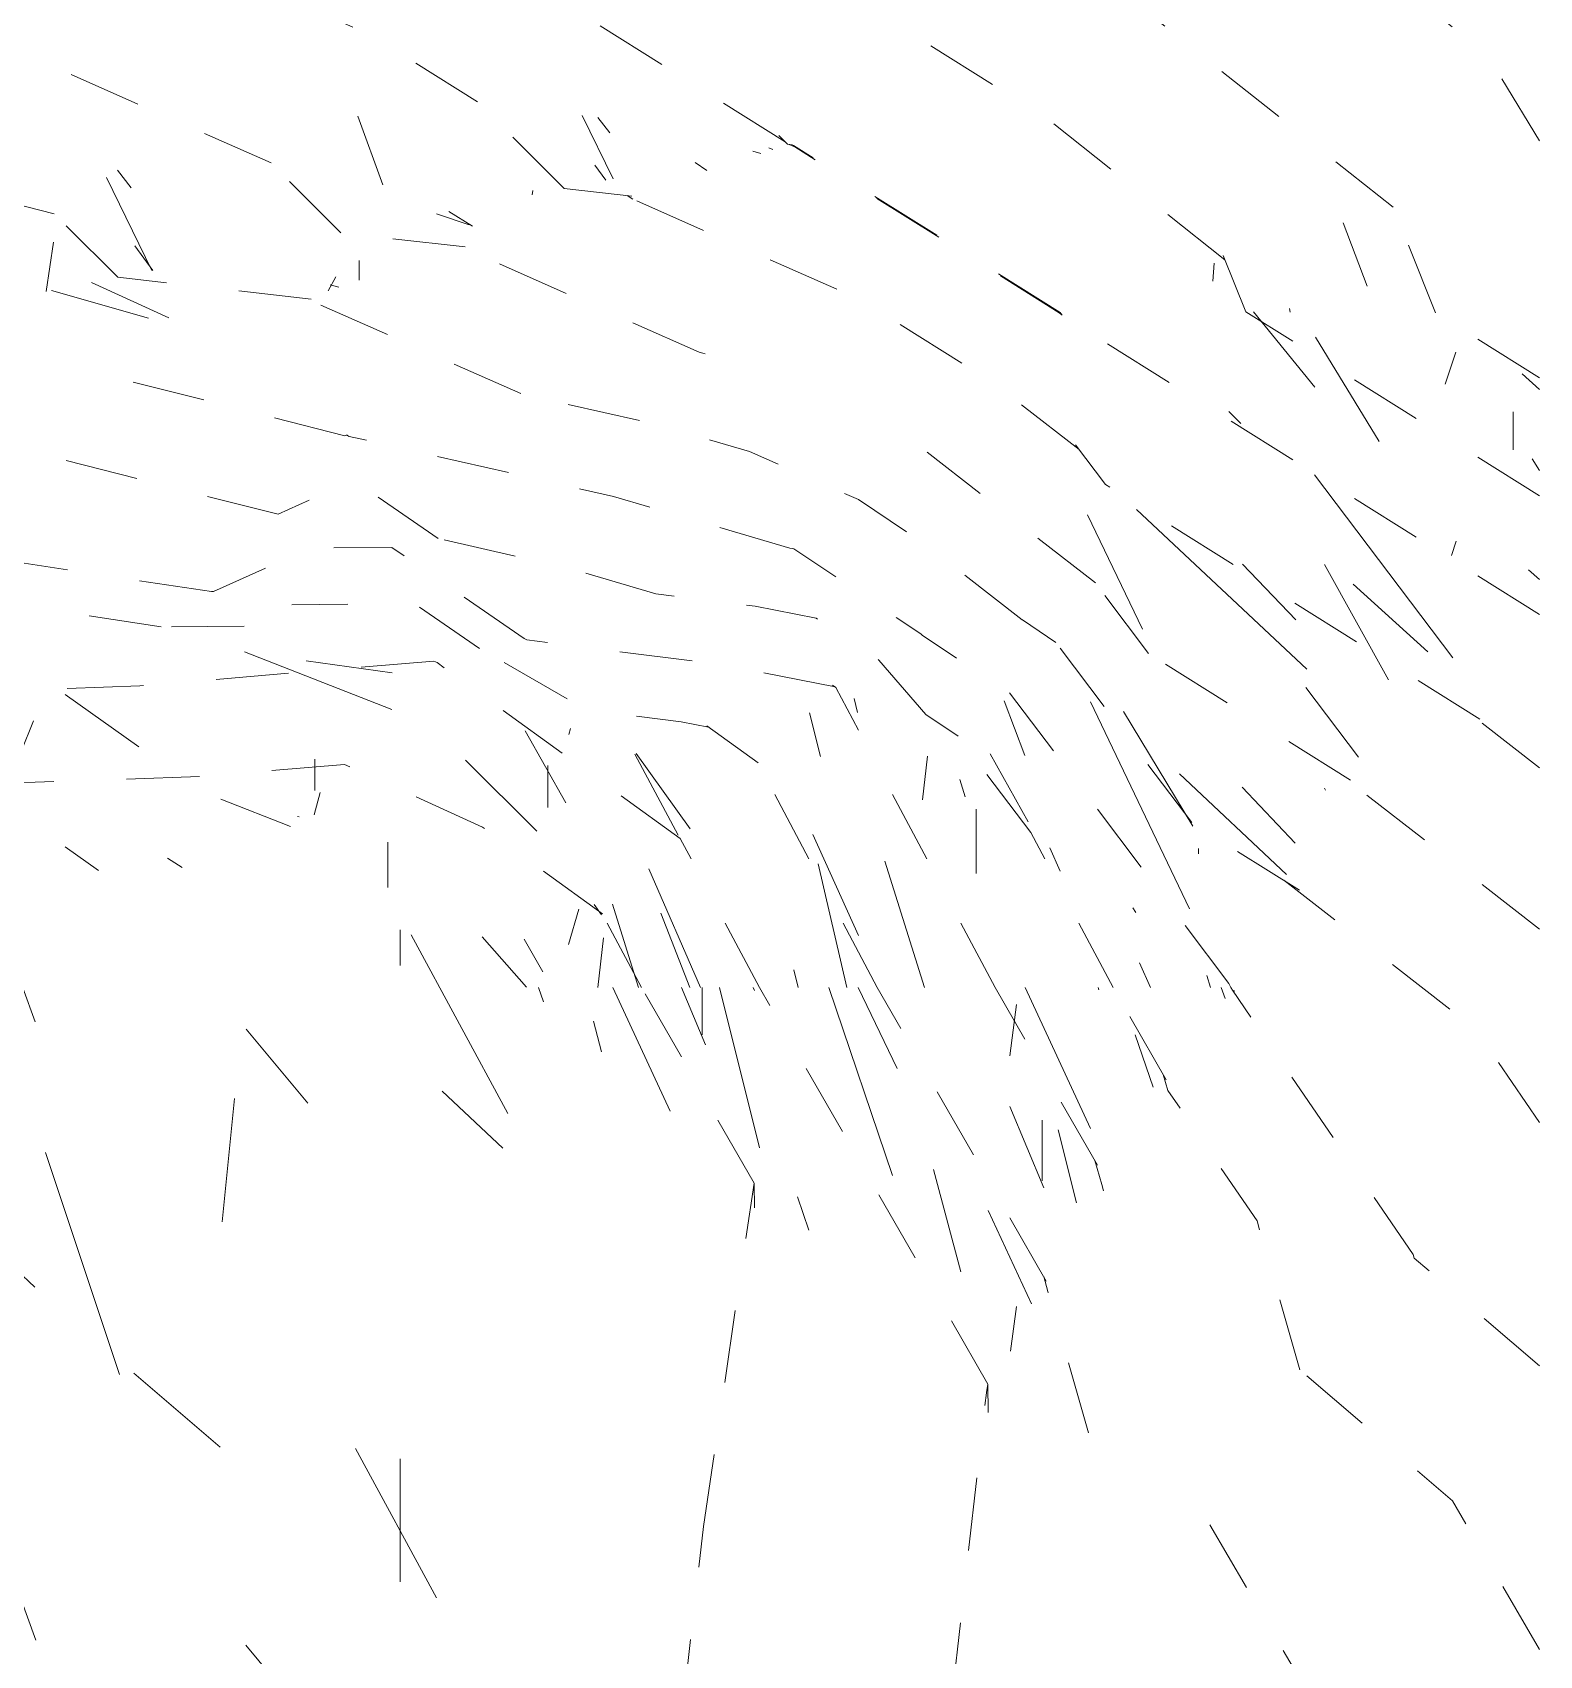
# Model space of a CAD drawing. Header units: metres. Extents: x 118 to 503, y -395 to 55.
# Drawn here: x 360.545 to 362.614, y -340.321 to -338.092 of the extents above; entities that cross this region are included whole.
import ezdxf

# ---------------------------------------------------------------- set-up
doc = ezdxf.new("R2010")
doc.units = ezdxf.units.M
doc.linetypes.add('Overhead', pattern=[0.00396875, 0.00238125, -0.0015875])
for name, color, linetype, lineweight, true_color in [('A-DETL', 7, 'Continuous', 9, 0x00a600), ('C-TOPO', 7, 'Continuous', 9, 0x7f7f7f), ('C-TOPO-MAJR', 7, 'Continuous', 9, 0x7f7f7f), ('C-TOPO-MINR', 7, 'Continuous', 9, 0x7f7f7f)]:
    doc.layers.add(name, color=color, linetype=linetype, lineweight=lineweight, true_color=true_color)

# ---------------------------------------------------------------- blocks, each defined once
blk = doc.blocks.new('YADRAN_AB_ARQ_MO_000_SITIO_rvt-1-Nivel Base - Bocatoma')
at = {"layer": 'C-TOPO', "linetype": 'Overhead', "true_color": 0xeaeaea}
h = blk.add_hatch(dxfattribs=at)
h.set_pattern_fill('FP_867', color=254, style=0, pattern_type=2)
h.set_pattern_definition([(113.489, (-46.511, -74.592), (-0.7498557516296493, 1.259493656255534), [0.22577, -1.656]), (135.888, (-46.60100000000001, -74.385), (-4.499103758583272, 4.29520072331921), [0.14622, -7.165]), (134.449, (-45.957, -74.61), (-11.2476528859066, 11.43697518185018), [0.3426599999999999, -16.79]), (114.987, (-46.19600000000001, -74.366), (-2.24959798005601, 4.710640142510137), [0.14201, -6.959]), (90, (-46.256, -74.703), (-0.7498600000000001, 0.79355), [0.09319, -0.37278]), (122.264, (-46.256, -74.61), (5.248901726709486, -8.350339251805652), [0.36523, -17.896]), (80.18, (-46.451, -74.301), (-0.7497746153615777, -3.865762862238112), [0.08793, -4.309]), (130.219, (-46.43600000000001, -74.214), (2.999220415496743, -3.639911335687663), [0.11613, -5.69])])
h.paths.add_polyline_path([(331.3990073208759, -338.474458207332), (331.3990087409808, -338.4744468750004), (331.3989944642357, -338.4744501477972)])
h.paths.add_polyline_path([(331.6024365899418, -336.8511077465674), (331.7055205078129, -336.0284428824884), (331.4604620570701, -336.8335348699513), (331.5800237128815, -336.8356885100811)])
h = blk.add_hatch(dxfattribs=at)
h.set_pattern_fill('FP_872', color=254, style=0, pattern_type=2)
h.set_pattern_definition([(108.824, (-4.918, -5.194), (-0.6587765906859396, 1.430974533653276), [0.24501, -1.797]), (127.524, (-4.997, -4.962), (-3.95291054641129, 5.075420343347967), [0.15143, -7.42]), (126.261, (-4.43, -5.27), (-9.881759561651677, 13.44024909357359), [0.35643, -17.465]), (110.029, (-4.641, -4.983000000000001), (-1.976471271493972, 5.296396336808547), [0.15388, -7.54]), (90, (-4.694, -5.34), (-0.6587999999999999, 0.92947), [0.1003, -0.40122]), (115.948, (-4.694, -5.239), (4.61153082622899, -9.515437161430883), [0.39146, -19.182]), (81.827, (-4.865, -4.887), (-0.658834343097137, -4.085836948833833), [0.09269, -4.542]), (122.609, (-4.852, -4.796), (2.634974094241094, -4.219064934932659), [0.12225, -5.99])])
h.paths.add_polyline_path([(329.8050691345151, -338.4876766934194), (331.0311748077638, -338.2438714759315), (330.4913260240287, -338.1733493633346), (330.3235968846408, -338.2711394411714), (330.1133615197434, -338.2738922931274), (329.8052255080362, -338.4876094865042)])
h = blk.add_hatch(dxfattribs=at)
h.set_pattern_fill('FP_868', color=254, style=0, pattern_type=2)
h.set_pattern_definition([(146.037, (-32.155, -288.587), (-0.8412347726217125, 0.4081054420515557), [0.12171, -0.89256]), (164.903, (-32.256, -288.519), (-5.047462823021373, 1.338985029721062), [0.12198, -5.977]), (164.097, (-31.532, -288.578), (-12.61854562184973, 3.585292346545405), [0.27991, -13.715]), (147.935, (-31.801, -288.502), (-2.523725918587322, 1.541357876760157), [0.07941000000000001, -3.891]), (90, (-31.869, -288.618), (-0.84124, 0.2495900000000001), [0.0317, -0.12682]), (155.48, (-31.869, -288.586), (5.888278742295507, -2.698115164541881), [0.2404, -11.78]), (60.62, (-32.087, -288.486), (-0.8414432097194424, -1.336020395696504), [0.03429, -1.68]), (161.511, (-32.071, -288.457), (3.364816373567578, -1.156840082756271), [0.0887, -4.346])])
h.paths.add_polyline_path([(329.8050691345151, -338.4876766934194), (329.8053584370073, -338.4876580522151), (330.2858555057674, -338.4828472066638), (330.5783257980489, -338.383747646868), (330.6020343750004, -338.3798867846152), (331.0311647415352, -338.2438749023442), (329.8052053587956, -338.4876496060346)])
h = blk.add_hatch(dxfattribs=at)
h.set_pattern_fill('FP_877', color=254, style=0, pattern_type=2)
h.set_pattern_definition([(100.8, (133.034, 53.52), (-0.4654262542644235, 1.771159928363723), [0.2979999999999999, -2.185]), (114.813, (132.978, 53.813), (-2.791863672270518, 5.943017789268023), [0.15524, -7.607]), (113.697, (133.378, 53.52), (-6.979905675990821, 15.86112984608193), [0.37051, -18.155]), (101.574, (133.229, 53.86), (-1.395961217098698, 6.649124243985543), [0.18555, -9.091999999999999]), (90, (133.192, 53.373), (-0.4653399999999999, 1.102), [0.13373, -0.53494]), (105.59, (133.192, 53.506), (3.257396791362807, -11.72597361143284), [0.4501899999999999, -22.059]), (85.744, (133.071, 53.94), (-0.4653723813881618, -5.584864070954737), [0.12541, -6.145]), (110.635, (133.08, 54.065), (1.861392845936548, -5.076720093721558), [0.13205, -6.47])])
h.paths.add_polyline_path([(332.0560691884661, -338.4776116164747), (332.0560691884661, -338.3240733611392), (331.931114773289, -338.2736738657338), (331.8608459402511, -338.3301087683394), (331.3990089843754, -338.4744554155927), (331.7055338964029, -338.4759293073203)])
h = blk.add_hatch(dxfattribs=at)
h.set_pattern_fill('FP_617', color=254, style=0, pattern_type=2)
h.set_pattern_definition([(110.789, (45.95, 34.373), (-0.5239500283572941, 1.131717523671164), [0.17719, -1.299]), (121.711, (45.887, 34.539), (-3.144445178489924, 5.053624080001548), [0.13958, -6.84]), (121.118, (46.337, 34.022), (-7.861227431309721, 13.0069355189308), [0.3245, -15.9]), (111.679, (46.17, 34.3), (-1.57208458400046, 3.892593005227762), [0.11349, -5.560999999999999]), (90, (46.128, 34.157), (-0.52407, 0.88366), [0.04968, -0.19871]), (115.6, (46.128, 34.207), (3.668736414139156, -7.676360162939813), [0.31535, -15.452]), (74.172, (45.992, 34.491), (-0.523947491383998, -1.599747820368078), [0.03843, -1.883]), (119.314, (46.002, 34.528), (2.096294824771346, -3.783089275980263), [0.10704, -5.245])])
h.paths.add_polyline_path([(331.6364460303443, -339.4034166995177), (331.3990089843754, -338.4746172968573), (331.4473025308552, -338.8455235552073), (331.4268030193196, -338.8879366262196), (331.3328371604072, -339.0006962453172), (331.2206680137933, -339.0865678627309), (331.6364335211572, -339.4034071671923)])
h = blk.add_hatch(dxfattribs=at)
h.set_pattern_fill('FP_619', color=254, style=0, pattern_type=2)
h.set_pattern_definition([(118.966, (-54.16, -86.804), (-0.7308289362298643, 1.012754752923493), [0.18109, -1.328]), (137.861, (-54.248, -86.645), (-4.384958652204676, 3.923602308447601), [0.13798, -6.761]), (136.813, (-53.62, -86.95), (-10.96249466972294, 10.27055943835077), [0.32074, -15.716]), (120.445, (-53.853, -86.73100000000001), (-2.192683713952813, 3.653734666360722), [0.11538, -5.653999999999999]), (90, (-53.912, -86.939), (-0.73082, 0.70519), [0.06151, -0.24604]), (127.126, (-53.912, -86.87700000000001), (5.115940352927363, -6.781768443679675), [0.31482, -15.426]), (74.735, (-54.102, -86.626), (-0.7307937571450581, -2.370218898207043), [0.05552000000000001, -2.72]), (133.628, (-54.087, -86.573), (2.923056400416075, -3.128019090988196), [0.10592, -5.19])])
h.paths.add_polyline_path([(331.6364460304894, -339.4034167000853), (331.6368000752517, -339.4026339856416), (331.7768007738772, -339.1013449298022), (332.0560691884661, -338.9720120895025), (332.0560691884661, -338.8863553215985), (331.3990073208759, -338.474458207332), (331.6364426021563, -339.4034032870271)])
h = blk.add_hatch(dxfattribs=at)
h.set_pattern_fill('FP_879', color=254, style=0, pattern_type=2)
h.set_pattern_definition([(121.305, (-55.64, -89.166), (-0.7269006316714468, 0.9343333621762906), [0.16787, -1.231]), (138.814, (-55.727, -89.023), (-4.361592808529259, 3.779118486656095), [0.13522, -6.626]), (137.891, (-55.102, -89.346), (-10.90322405032748, 9.838620214154039), [0.31354, -15.364]), (122.751, (-55.335, -89.13600000000001), (-2.180661204995682, 3.32483665749564), [0.10749, -5.267]), (90, (-55.393, -89.307), (-0.7269, 0.67332), [0.0522, -0.20878]), (129.109, (-55.393, -89.25399999999999), (5.088283524125235, -6.279192229396683), [0.29961, -14.681]), (71.696, (-55.582, -89.022), (-0.726972525956959, -1.936676893057734), [0.04628999999999999, -2.268]), (135.054, (-55.568, -88.978), (2.90762277345819, -2.954339075134624), [0.1027, -5.032])])
h.paths.add_polyline_path([(332.0560691884661, -338.8863553215985), (332.0560691884661, -338.4776116164747), (331.3990073208759, -338.474458207332), (331.9514153993365, -338.8207502456295)])
h = blk.add_hatch(dxfattribs=at)
h.set_pattern_fill('FP_610', color=254, style=0, pattern_type=2)
h.set_pattern_definition([(144.652, (11.341, -329.459), (-0.8458743446580544, 0.3910523667609066), [0.12445, -0.9125999999999999]), (169.795, (11.239, -329.3869999999999), (-5.075699637527501, 0.8838776988380175), [0.12033, -5.896]), (168.698, (11.967, -329.339), (-12.68863189204464, 2.522846318781158), [0.27603, -13.526]), (147.075, (11.696, -329.285), (-2.537780252801766, 1.591106009695584), [0.08062, -3.95]), (90, (11.628, -329.45), (-0.84588, 0.1821200000000001), [0.04179, -0.16714]), (157.009, (11.628, -329.408), (5.920828536676426, -2.528211261619189), [0.23891, -11.706]), (68.212, (11.408, -329.315), (-0.8459065737361012, -1.907270581488125), [0.04558, -2.233]), (165.174, (11.425, -329.272), (3.383774407754441, -0.9374556573652335), [0.0875, -4.288])])
h.paths.add_polyline_path([(329.1920159859447, -339.2726204987147), (330.29551165357, -339.2353731526562), (330.0931731311853, -338.9269011281552), (329.9841667512377, -338.893059275772), (329.7220239264366, -338.8832568533679), (329.5745723784798, -338.7828011882736), (329.2211067343818, -339.2353731526562)])
h = blk.add_hatch(dxfattribs=at)
h.set_pattern_fill('FP_611', color=254, style=0, pattern_type=2)
h.set_pattern_definition([(145.524, (29.144, -341.915), (-0.8435075053304643, 0.3638889034460607), [0.12279, -0.90043]), (172.049, (29.042, -341.845), (-5.061128053189953, 0.6761262018393206), [0.11924, -5.843]), (170.899, (29.768, -341.7619999999999), (-12.65281247393829, 2.013419261716684), [0.27336, -13.395]), (148.084, (29.498, -341.719), (-2.530732706695361, 1.52239565926942), [0.0795, -3.895]), (90, (29.43, -341.892), (-0.84351, 0.14858), [0.04306, -0.17225]), (158.589, (29.43, -341.849), (5.904268368200533, -2.331728288773504), [0.23557, -11.543]), (69.194, (29.211, -341.763), (-0.8433527735979958, -2.004129309616664), [0.04748999999999999, -2.327]), (167.2, (29.228, -341.719), (3.374465438025263, -0.8097198081268436), [0.0865, -4.239])])
h.paths.add_polyline_path([(330.29551165357, -339.2353731526561), (330.540658589627, -338.9515218405836), (330.3260329915185, -338.9300284188047), (330.3096673718143, -338.9435033790593), (330.1224971481608, -338.9369431302579), (330.0931731311853, -338.9269011281552), (330.1761650617505, -339.0534251757609)])
h = blk.add_hatch(dxfattribs=at)
h.set_pattern_fill('FP_613', color=254, style=0, pattern_type=2)
h.set_pattern_definition([(122.159, (-63.3, -139.774), (-0.7794497092194732, 0.9285916814174453), [0.17574, -1.289]), (143.675, (-63.394, -139.625), (-4.677178883018656, 3.394424995834251), [0.13546, -6.637]), (142.5, (-62.724, -139.852), (-11.69310783131862, 8.952988122970739), [0.31442, -15.407]), (123.855, (-62.973, -139.66), (-2.338448964848229, 3.408111343207591), [0.11194, -5.485]), (90, (-63.035, -139.878), (-0.7795300000000001, 0.61759), [0.06222, -0.24889]), (131.508, (-63.035, -139.816), (5.456926558516411, -6.190129891574023), [0.30582, -14.985]), (74.467, (-63.238, -139.587), (-0.7794756354380206, -2.493326952057932), [0.05822000000000001, -2.853]), (138.909, (-63.223, -139.531), (3.118000461017012, -2.781358624341296), [0.10343, -5.068000000000001])])
h.paths.add_polyline_path([(330.665169282314, -339.4034123352279), (330.5391072138584, -338.9534501953129), (330.2955228515629, -339.2353782431088), (330.5407329135942, -339.346847342748)])
h = blk.add_hatch(dxfattribs=at)
h.set_pattern_fill('FP_618', color=254, style=0, pattern_type=2)
h.set_pattern_definition([(118.083, (-44.15600000000001, -61.407), (-0.6995642153983632, 1.023137538229378), [0.17838, -1.308]), (135.219, (-44.24, -61.249), (-4.198476927996773, 4.125365453517881), [0.13802, -6.763]), (134.28, (-43.63800000000001, -61.6), (-10.49684024571153, 10.7460219086372), [0.32073, -15.716]), (119.447, (-43.86199999999999, -61.37), (-2.099055969550677, 3.64610278088724), [0.11387, -5.58]), (90, (-43.918, -61.559), (-0.69977, 0.73557), [0.05759, -0.23036]), (125.55, (-43.918, -61.501), (4.898392238382759, -6.876784740949184), [0.31293, -15.333]), (73.947, (-44.1, -61.247), (-0.6998155023182943, -2.144088430922333), [0.05061, -2.48]), (131.42, (-44.08600000000001, -61.198), (2.798995401507587, -3.230193856773829), [0.10577, -5.183])])
h.paths.add_polyline_path([(330.6651743554595, -339.4034166995177), (331.0924010719946, -338.9888811533757), (330.8617286201834, -339.0632976369386), (330.8032971391675, -339.0874458017517), (330.5412510857673, -338.9534501953129), (330.6291523566766, -339.2726204987147)])
h = blk.add_hatch(dxfattribs=at)
h.set_pattern_fill('FP_616', color=254, style=0, pattern_type=2)
h.set_pattern_definition([(103.009, (107.76, 57.023), (-0.447092379133292, 1.494720083166388), [0.23831, -1.748]), (114.277, (107.706, 57.255), (-2.682479395836025, 5.88447640387955), [0.15222, -7.459]), (113.533, (108.091, 56.78), (-6.705954465051716, 15.37085539235709), [0.3583, -17.557]), (103.765, (107.948, 57.108), (-1.341256731617528, 5.36494331935489), [0.15031, -7.365]), (90, (107.912, 56.81399999999999), (-0.4470499999999999, 1.054), [0.08809, -0.35236]), (107.397, (107.912, 56.902), (3.129438089408528, -10.02176236305068), [0.38874, -19.048]), (83.27400000000002, (107.796, 57.273), (-0.4470953772649721, -3.350696378370964), [0.07633999999999999, -3.741]), (111.376, (107.805, 57.349), (1.788158814628287, -4.656572033778406), [0.12265, -6.01])])
h.paths.add_polyline_path([(331.6364460304894, -339.4034167000853), (331.2185920898441, -339.0865059718961), (331.2162440927694, -339.0864359695732), (331.0924807475487, -338.9888811533757), (330.6651833917035, -339.4034166995177), (331.3990073208759, -339.4034166999466)])
h = blk.add_hatch(dxfattribs=at)
h.set_pattern_fill('FP_9', color=254, style=0, pattern_type=2)
h.set_pattern_definition([(108.435, (0.22005, 0), (-0.8461922283401542, 1.6922510244041), [0.32116, -2.355]), (139.399, (0.11849, 0.30468), (-5.077691293029927, 4.231354318972599), [0.15606, -7.646999999999999]), (136.848, (0.8463299999999999, 0.40624), (-12.69488743283421, 11.84839851016871), [0.3712299999999999, -18.19]), (109.983, (0.5755, 0.66014), (-2.539087963391222, 6.770939524930187), [0.19812, -9.708]), (90, (0.5078, 0), (-0.8463299999999999, 0.8463299999999999), [0.16927, -0.67706]), (118.443, (0.5078, 0.16927), (5.924381086409068, -11.00239457405062), [0.46201, -22.638]), (84.28900000000002, (0.28775, 0.5755), (-0.8463431667225685, -7.616584770633227), [0.17011, -8.335]), (129.806, (0.30468, 0.7447699999999999), (3.38530629651178, -4.231567932622339), [0.1322, -6.478])])
h.paths.add_polyline_path([(325.7696022669061, -350.6222893225977), (328.0258534103365, -348.78306960211), (329.6685058389781, -343.8171327665482), (330.6020343750004, -342.7937367187504), (330.8485925501674, -342.6525887860086), (330.7246315429691, -342.4431348632817), (329.8502663085942, -341.6717214843754), (330.0397617187504, -340.8134296875004), (330.5291458007817, -340.3230038085942), (330.665132887371, -339.4034130177217), (330.29551165357, -339.2353731526562), (329.1919064832385, -339.2727125225677), (328.2756647460941, -340.2616866210941), (327.6984318358239, -340.5277983198587), (326.617192760587, -341.436464042347), (323.1227690047057, -343.0198586619335), (321.8214587482585, -344.7370382801548), (322.0923026367191, -345.3500458007817), (322.1896795596599, -347.1278863743135), (322.5085452315131, -347.9861639648441), (323.2070071737246, -348.5507763642306), (324.9006521484379, -349.1524555664066), (325.2681832031254, -349.5801131835941), (325.7695933678465, -350.6222821289067)])
h = blk.add_hatch(dxfattribs=at)
h.set_pattern_fill('FP_615', color=254, style=0, pattern_type=2)
h.set_pattern_definition([(104.076, (93.58200000000001, 53.64), (-0.4663316021686933, 1.444970811753227), [0.23013, -1.688]), (115.653, (93.52600000000001, 53.863), (-2.798579472718674, 5.767974719992943), [0.15083, -7.391]), (114.907, (93.927, 53.383), (-6.996305746792231, 15.04150079426259), [0.3544, -17.365]), (104.871, (93.77799999999999, 53.705), (-1.399285118136116, 5.16590880509546), [0.14539, -7.124]), (90, (93.741, 53.43), (-0.46641, 1.03), [0.08298, -0.33191]), (108.655, (93.741, 53.51300000000001), (3.264824902956321, -9.702432251612802), [0.3790999999999999, -18.576]), (82.48000000000002, (93.619, 53.872), (-0.4664732264391901, -3.118775435810571), [0.07128, -3.493]), (112.729, (93.62899999999999, 53.943), (1.865588923067743, -4.536477798218232), [0.12071, -5.914999999999999])])
h.paths.add_polyline_path([(331.3065380659102, -339.9551645348915), (331.3066526207518, -339.9549729499873), (331.4482597836331, -339.635486302091), (331.6364460304894, -339.4034167000853), (330.6652117598674, -339.403448877517), (331.2374188476567, -339.8957031428097)])
at = {"layer": 'C-TOPO-MAJR', "color": 254, "linetype": 'Overhead', "true_color": 0xd4d4d4}
for p, q in [((330.4157466266214, -338.6458516233109), (330.124143891153, -338.5719300479042)), ((331.4461397357175, -338.8479238251838), (331.2150008626059, -338.6684631501706)), ((332.0560691884661, -338.8913453375922), (331.7668392101044, -338.7100336539856)), ((330.2352888433927, -338.8599153097824), (330.2324349682452, -338.8599393683062)), ((330.6654564727658, -338.9262606356606), (330.661778697627, -338.9241521857014)), ((330.5423309764808, -338.9573712881834), (330.5375838099774, -338.9552132920082)), ((332.0560691884661, -339.3234593228416), (331.7749566354973, -339.1051981198196)), ((332.0560691884661, -339.9229849005771), (331.8839556607452, -339.7751915312285)), ((331.2965547870698, -339.9598881903048), (331.2983017458619, -339.9480790517498)), ((331.8557819503099, -340.5728078873994), (331.5695765992629, -340.0840733710762))]:
    blk.add_line(p, q, dxfattribs=at)
at = {"layer": 'C-TOPO-MAJR', "color": 254, "linetype": 'Overhead', "true_color": 0xd4d4d4, "flags": 128}
for points in [[(331.0203231491493, -338.2424552506243), (330.2994480327338, -337.7905550645932), (330.2915777728123, -337.7870760003615)], [(331.8549041312796, -338.3319359859794), (331.3600141965075, -337.9391964693546), (331.3552905410929, -337.9362353173991)], [(330.3142878373115, -338.2712672659966), (329.9944960106719, -338.129902645671), (329.9866232516455, -338.1279068936453)], [(331.400188234737, -338.4796587224711), (331.3966454931752, -338.4769080696557), (331.0335372593696, -338.2492837909566), (331.0296008798573, -338.247543706474), (331.0256692474375, -338.2458057204531)], [(330.9022665952035, -338.5311844588227), (330.5996764003596, -338.3974238544389), (330.5729012455968, -338.3855878434096)], [(330.9101393542298, -338.5331802108486), (330.9069902506215, -338.5322589786707), (330.9022919742528, -338.531190231956)], [(330.4212713869846, -338.6466910236266), (330.4189095592747, -338.6450670077567), (330.417482621701, -338.6450790370185), (330.4157604556653, -338.645855128987)], [(331.0264343969678, -338.8000997533644), (330.7843796210529, -338.7292895558901), (330.4212870614928, -338.6466945892064)], [(330.2324173777548, -338.8599367001915), (329.8088086953027, -338.7956839983473), (329.8031009450079, -338.7957321153946)], [(330.6617689914827, -338.9241466212177), (330.4802148743872, -338.7993082317849), (330.3676720535668, -338.8002569818102), (330.2352976845935, -338.8599113255063)], [(331.2552488882715, -338.9513860168598), (331.2081784493797, -338.9198373237053), (331.2065589842635, -338.917962890362), (331.0319627081317, -338.8009407322674), (331.0298700692574, -338.8005357049922), (331.0264517768125, -338.8001048376277)], [(331.0890827457084, -338.9905160056195), (330.9282212223849, -338.9593814867737), (330.6654593515281, -338.9262609985216)], [(331.8839480176838, -339.7751849681546), (331.8824763337641, -339.7700676747891), (331.6342546547872, -339.4070816216053)], [(331.4573301613126, -339.682814923056), (331.4548759766254, -339.674173323839), (331.4453783361023, -339.6411484248208)], [(331.2220555771066, -340.5713667877608), (331.2283399602671, -340.5650685805529), (331.2965528923123, -339.9599049999949)]]:
    blk.add_lwpolyline(points, dxfattribs=at)
at = {"layer": 'C-TOPO-MINR', "color": 254, "linetype": 'Overhead', "true_color": 0xd4d4d4}
for p, q in [((330.7167760983474, -338.3063892069902), (330.5890359510296, -338.1785009904272)), ((331.0233026726326, -338.2454382278047), (331.0115759289968, -338.2336978911825)), ((331.0296008798533, -338.2461448144025), (331.0233026726326, -338.2454382278047)), ((330.4102495240623, -338.3673401861756), (330.3096738864701, -338.266647966921)), ((331.0314378569605, -338.247061881044), (331.0296008798533, -338.2461448144025)), ((331.3976951943758, -338.4766602610467), (331.0314378569605, -338.247061881044)), ((330.0165668947391, -338.3410340838913), (329.8946652792251, -338.3101319064857)), ((330.8096604932049, -338.3168097705336), (330.7167760983474, -338.3063892069902)), ((330.8110958985512, -338.3209812563884), (330.8033039071278, -338.3160966344981)), ((331.9134106525059, -338.4769269614155), (331.8525482487178, -338.3260976332035)), ((330.1037229497771, -338.4282911653611), (330.012272371886, -338.3367345830671)), ((330.5807063229802, -338.3864634835526), (330.4102495240623, -338.3673401861756)), ((331.6528630641027, -338.4756765264293), (331.6216252701577, -338.3982629643236)), ((330.3693216439439, -338.4580882919277), (330.1037229497771, -338.4282911653611)), ((331.4005319013689, -338.4804229971485), (331.3976951943758, -338.4766602610467)), ((332.0560691884658, -338.8913643866396), (331.4005319013689, -338.4804229971485)), ((332.0560691884658, -338.7284372591267), (331.6528630641027, -338.4756765264293)), ((332.0560691884658, -338.5663563472705), (331.9134106525059, -338.4769269614155)), ((331.4598915787723, -338.7126626203369), (331.4190315219558, -338.6584639980327)), ((331.9742747001438, -339.0351176793974), (331.4598915787723, -338.7126626203369)), ((331.5192512561757, -338.9449022435252), (331.4423172549441, -338.8428535142779)), ((330.2774362474306, -338.9072870722079), (330.1634664890364, -338.9082478514952)), ((331.3920303485286, -338.9296529632139), (331.3458709020863, -338.8987148575521)), ((331.5786109335791, -339.1771418667135), (331.3893312725561, -338.9260727871057)), ((330.5375838099771, -338.9552132920077), (330.1341302162916, -338.9893416106275)), ((330.5423309764805, -338.9573712881829), (330.5375838099771, -338.9552132920077)), ((330.8760838413853, -339.1988106356869), (330.5423309764805, -338.9573712881829)), ((331.7964438275718, -339.1186679509659), (331.5192512561757, -338.9449022435252)), ((330.1341302162916, -338.9893416106275), (329.3937427824603, -339.0143326167314)), ((331.08973703743, -338.991542862616), (331.0853952644249, -338.9884019911761)), ((331.3085311519048, -339.4034166998933), (331.08973703743, -338.991542862616)), ((331.6294604900032, -339.3980932815964), (331.3268278633294, -338.9966677157026)), ((332.0560691884661, -339.1020873170501), (331.9511185330414, -339.0206016058322)), ((330.9829104394076, -339.0951767491514), (330.9124303725194, -339.0441909355424)), ((331.2575791816847, -339.0583154107273), (331.2134513308598, -339.0287389704386)), ((331.3574778485329, -339.1908255082416), (331.2552488882712, -339.0552244044385)), ((330.2158706361341, -339.1139576871669), (329.2915672576985, -339.1451565842806)), ((330.414973179965, -339.0971155145845), (330.2158706361341, -339.1139576871669)), ((330.6045516974135, -339.1832952841906), (330.4149731799653, -339.097115514585)), ((330.6045516974131, -339.1832952841903), (330.414973179965, -339.0971155145845)), ((331.1466525393999, -339.4034166997987), (330.9829104394076, -339.0951767491514)), ((331.726262746231, -339.2697014239597), (331.5786109335791, -339.1771418667135)), ((330.769257243363, -339.3024445222223), (330.6045516974131, -339.1832952841903)), ((330.9847739268949, -339.4034166997041), (330.8760838413853, -339.1988106356869)), ((331.4704097644099, -339.4034166999879), (331.3574778485329, -339.1908255082416)), ((330.8228953143899, -339.4034166996094), (330.769257243363, -339.3024445222223)), ((330.9776198906362, -339.6722051340625), (330.8228953143899, -339.4034166996094)), ((331.2983017458616, -339.9480790517493), (330.9847739268949, -339.4034166997041)), ((331.3787271633071, -339.8065780872761), (331.1466525393999, -339.4034166997987)), ((331.4491482967561, -339.6476976224124), (331.3085311519048, -339.4034166998933)), ((331.543355003782, -339.530137594414), (331.4704097644099, -339.4034166999879)), ((331.6322883769149, -339.4034167000826), (331.6294604900032, -339.3980932815964)), ((331.6343277101519, -339.4069594416522), (331.6322883769149, -339.4034167000826)), ((331.6378843257498, -339.408748964737), (331.6343277101519, -339.4069594416522)), ((331.5455966445784, -339.5448964002085), (331.5393524803808, -339.523184387464)), ((330.907854935561, -340.1438041348616), (330.9776198906364, -339.6722051340628)), ((330.9782798762657, -339.7059368993842), (330.9776198906362, -339.6722051340625)), ((331.3809558742818, -339.8207703176189), (331.375170721107, -339.800399815185)), ((331.4367843349563, -340.0148952975707), (331.3809562635915, -339.8207716713147)), ((331.2990655106815, -339.9871149557408), (331.2983017458616, -339.9480790517493))]:
    blk.add_line(p, q, dxfattribs=at)
at = {"layer": 'C-TOPO-MINR', "color": 254, "linetype": 'Overhead', "true_color": 0xd4d4d4, "flags": 128}
for points in [[(332.0560691884661, -338.2410932057992), (331.9841578454285, -338.1224141727197), (331.7067954462651, -337.9023022510103)], [(330.5977885624612, -338.1872637473973), (330.4527113201602, -338.096318129645), (330.1383119867796, -337.9573372718132)], [(331.6239903575781, -338.4041241285981), (331.3797643884168, -338.2103089338725), (331.1911247883921, -338.0920550665898)], [(331.4237741449224, -338.6647548270457), (331.3046875211273, -338.5722936775921), (331.1254952319319, -338.4599621142203), (330.9682955652415, -338.3904716853044), (330.8110976788611, -338.320982043378)], [(330.6570405926551, -338.5878611247148), (330.5077184280102, -338.5218529614261), (330.3614817562272, -338.4572087464645)], [(331.3458513355438, -338.8986996657114), (331.2114766851596, -338.7943685978215), (331.1207715767952, -338.7335740163666), (330.9714446691295, -338.6675637564159), (330.8456849358373, -338.6307742672804), (330.657045335676, -338.5878632213767)], [(330.3237901427039, -338.7536581829512), (330.0251486680926, -338.6779522803656), (329.8050691346425, -338.6445707534268), (329.7120173670813, -338.6304567191191)], [(330.5438820169435, -338.787042838292), (330.449562216831, -338.7221876197708), (330.3925773376339, -338.7226680094144), (330.3238024834933, -338.7536613113533)], [(330.8425344821449, -338.8627514742954), (330.7230743062686, -338.8278048444999), (330.5438913410608, -338.7870449593081)], [(331.2134446127409, -339.0287311946207), (331.1487778470941, -338.9538833077967), (331.0626153657944, -338.8961333962186), (330.9790456458211, -338.879958595883), (330.8425358323443, -338.8627518692798)], [(330.1634588987262, -338.9082467002016), (329.9544088182249, -338.8765381138355), (329.7264693014364, -338.8784596724099)], [(330.6004569885082, -338.9380314317581), (330.5108675319435, -338.876428843799), (330.3427667694997, -338.8778459542061)], [(330.9150615261722, -339.0460943320011), (330.8773967989487, -339.0388043776645), (330.7477237855752, -339.0224594129173), (330.6004636766363, -338.9380360305805)], [(332.0560691884661, -339.5888691167871), (331.9687565600298, -339.4611878178779), (331.7048003945009, -339.2562471646594)], [(331.72690551155, -339.9284465808696), (331.6681341647178, -339.7240886890756), (331.5455993682102, -339.5449003831014)], [(332.0560691884661, -340.3124546695531), (331.9366790028402, -340.1085797091018), (331.7269059932319, -339.9284482557584)], [(330.623223821987, -340.6939774167085), (330.8741912236597, -340.4424579504699), (330.9078533429112, -340.1438182643474)]]:
    blk.add_lwpolyline(points, dxfattribs=at)

msp = doc.modelspace()

# ---------------------------------------------------------------- linework, layer by layer
at = {"layer": 'A-DETL', "color": 8, "true_color": 0x808080}
for points, knots in [([(361.2541092423359, -373.2900800852909), (360.7794957676608, -372.9509421355702), (359.8672502167515, -372.3050231253181), (358.6174863266591, -371.4377766771302), (357.0983684362734, -370.4080200910071), (355.4693933174771, -369.3507756143251), (353.8890594032714, -368.4001886484509), (352.6257264501938, -367.7178960341863), (351.621958055093, -367.2540847417329), (350.9539248953603, -367.0081325348525), (350.491844362778, -366.8707985359025), (350.2272057488387, -366.8045378274638), (350.0264009472793, -366.7601590402384), (349.8803559862455, -366.7304134241976), (349.7379598626665, -366.7034201781422), (349.5983621389851, -366.6784305523904), (349.461372496138, -366.655111167956), (349.2818854968061, -366.6257647531767), (349.0629069167374, -366.5914718711347), (348.8069426090253, -366.5513041004278), (348.4723421011662, -366.4952731424788), (348.1441761882556, -366.4298523199208), (347.8152587378795, -366.3436838713833), (347.4834451223944, -366.2398980372429), (347.1436927593543, -366.1040056147839), (346.8331790866741, -365.947072939911), (346.6510591408136, -365.8451066666505), (346.511917313831, -365.7621483655335), (346.3699397760167, -365.6722837359062), (346.1770113213763, -365.5433033430547), (345.9299795872703, -365.3657150557216), (345.6267328551739, -365.1286012306253), (345.3193054352064, -364.8697010172817), (345.0103138360478, -364.5912228054667), (344.7023776356636, -364.2953784957306), (344.398115589504, -363.9843790478006), (344.1498081597396, -363.7144262362362), (343.9798919790789, -363.5207636755971), (343.8840747081492, -363.4088959554645), (343.8128915203528, -363.324428014723), (343.7424290187351, -363.239427472716), (343.672728124131, -363.1539288788177), (343.6038297570475, -363.0679667822732), (343.5130898666503, -362.9527787163793), (343.4018759195054, -362.8078076212988), (343.2722840597857, -362.6325411007505), (343.146884286803, -362.4562497028617), (343.0260045465338, -362.2792100662537), (342.9099700421856, -362.101697676295), (342.7991162119524, -361.9239923218535), (342.6586146014855, -361.6871460366684), (342.4962164993797, -361.3914160821567), (342.2628572290632, -360.9196943843185), (342.0174836739326, -360.3341330287899), (341.7865681611785, -359.6424323053685), (341.6085885840261, -358.9661303356025), (341.4955703592129, -358.4190667800196), (341.4210126991767, -357.9935409768243), (341.3717645682796, -357.6810149008689), (341.327584742697, -357.3756499843194), (341.2707590353143, -356.9786737764327), (341.2104372749018, -356.5979207840146), (341.1332071321134, -356.2353013998047), (341.0634900438702, -355.9728791375386), (340.9786081606194, -355.7204853787475), (340.8925123478562, -355.5188849728571), (340.8125959814332, -355.3631412089025), (340.7256589711151, -355.2107997439564), (340.6055730172104, -355.0257538823558), (340.4481054884028, -354.8094001264843), (340.2822512946855, -354.5958071706627), (340.1129685761865, -354.3820423475796), (339.9731740890707, -354.201318684504), (339.8645924480451, -354.0537162857931), (339.7853810132119, -353.9411483760573), (339.7091056493243, -353.8262972999872), (339.6356547145637, -353.7092005987587), (339.5646591995539, -353.590037988068), (339.495814946918, -353.4689533582114), (339.4288004223841, -353.3461001987234), (339.3632987472595, -353.2216294275864), (339.2989917974327, -353.0956926497517), (339.2355617748846, -352.9684412938487), (339.1726908226476, -352.8400268068221), (339.0891843837226, -352.6674587159702), (339.0055251366547, -352.4931697017406), (338.9204395822762, -352.3177676956984), (338.8339857279863, -352.1418191411052), (338.7225097080656, -351.9212866727713), (338.580982083283, -351.6566598424739), (338.4325270312484, -351.3898246986856), (338.2261915251373, -351.0284083832005), (337.9542376016747, -350.5608912004657), (337.6680476985042, -350.0586438753791), (337.4332454543176, -349.627761876993), (337.2548909288905, -349.2879974829103), (337.0749561816056, -348.9295682286393), (336.9242539851555, -348.6136077171358), (336.8035748735761, -348.3494420167713), (336.7130900949515, -348.1453742191767), (336.6227173272894, -347.9350532418886), (336.5325268070365, -347.7184335564743), (336.4425363916321, -347.4962730804831), (336.322849880929, -347.1935271240957), (336.173864184151, -346.804527752096), (335.9962682438412, -346.3261464978351), (335.8200497994792, -345.8415142761322), (335.6453995558472, -345.3559605335545), (335.4725081882341, -344.8748151262179), (335.3015663852451, -344.4034078659001), (335.1327648117122, -343.9470683321804), (334.9662942142446, -343.511127077767), (334.8296698991376, -343.1692803421775), (334.7217269441399, -342.9113358198064), (334.6414706743516, -342.7262963441253), (334.5619438175326, -342.5503979516408), (334.4831515385158, -342.3840813273495), (334.4050193038285, -342.2268244080074), (334.3016381937533, -342.0287074586127), (334.1993168884702, -341.8470788909689), (334.0977918955466, -341.6802689177347), (333.996709813279, -341.5227797997388), (333.8961602491871, -341.3784358437064), (333.7958794644248, -341.2455642856543), (333.6956899552351, -341.1197834327277), (333.5955054917322, -341.0038022766617), (333.4950623393204, -340.8959481048109), (333.432122637285, -340.8315770087239), (333.3816402697575, -340.7816936994782), (333.3437049494551, -340.745035729053), (333.3056878427814, -340.7090799978482), (333.2675807080527, -340.6737742335382), (333.2293753034665, -340.6390661639272), (333.1782927490654, -340.593515967146), (333.1269806861982, -340.5489520726277), (333.0754061560197, -340.5051653826231), (333.0236456338076, -340.4618271592236), (332.9325479092561, -340.3869792567945), (332.8007645515582, -340.2818506836514), (332.6367326839752, -340.1581539407109), (332.4058214547237, -339.9959418169231), (332.1500863418833, -339.836966396256), (331.8564872619947, -339.6795498904282), (331.6544932010153, -339.581464704105), (331.4801738959054, -339.5029666922844), (331.3426576467538, -339.4440264096234), (331.197986511773, -339.3849645414931), (331.0456425591694, -339.3257376100705), (330.885756786818, -339.2662495339801), (330.6636255444088, -339.1863803385594), (330.4294424576039, -339.1054012407614), (330.186079402156, -339.0227375909231), (329.9375470099204, -338.9387598955327), (329.6189775987536, -338.8309652985213), (329.2297672583564, -338.6959485063673), (328.839349577417, -338.5541210883929), (328.4534441371864, -338.4043357041616), (328.140382805928, -338.2719267952308), (327.9282186495616, -338.1747550214586), (327.8093333741284, -338.1178750082087), (327.7214345518279, -338.0745204125161), (327.6348899345711, -338.030453368754), (327.5497900107051, -337.9856557059313), (327.4662199690931, -337.9401104070121), (327.3569730489156, -337.8783580614227), (327.1715081799569, -337.7676064919382), (326.822077611713, -337.5357046788055), (326.3770611914209, -337.1765311074697), (325.9063297630764, -336.7067829028216), (325.4755214754616, -336.2041672727856), (325.0612656709465, -335.6745576574377), (324.7103734646317, -335.2156160474539), (324.4515408071387, -334.8876856978721), (324.3175477214135, -334.7223747674291), (324.2394847874068, -334.6275713949261), (324.1802067295978, -334.5563266602929), (324.1202249286246, -334.4849701803646), (324.0595637887009, -334.4135317078309), (323.9982484400903, -334.3420411849015), (323.9156556116783, -334.2466909423392), (323.7690031621548, -334.0798551292535), (323.4679375832597, -333.747129187645), (323.0196669093813, -333.2792928387648), (322.4654467644767, -332.7451768562381), (322.0006748825441, -332.3355797148262), (321.6334964327888, -332.036853186696), (321.4072791192855, -331.8638142557752), (321.2290558477433, -331.734521045654), (321.1186568112896, -331.6571511138529), (321.0308447377065, -331.5971076009019), (320.9652168968042, -331.5529475249058), (320.8997981960609, -331.5096068608767), (320.8345664838125, -331.4670323252031), (320.7694996291683, -331.4251706709405), (320.682934117853, -331.3702346314707), (320.531866524613, -331.2762188590393), (320.3168188327568, -331.1469092228401), (320.0585659933362, -330.9963271350873), (319.7987008885844, -330.8469262249884), (319.5358068541564, -330.6952981842258), (319.2684672564689, -330.5380347431258), (318.9952653471008, -330.3717274877266), (318.7147848062191, -330.192968542575), (318.4256077144768, -329.9983480224693), (318.1762030540759, -329.8201109559926), (317.9709079612658, -329.6661741345152), (317.8138962709784, -329.5446500339941), (317.6535759447937, -329.4165138423548), (317.4902638404216, -329.2819601454947), (317.3247299276251, -329.141752853492), (317.1019471260447, -328.948120426128), (316.821323583758, -328.6952121428376), (316.4866586576492, -328.3796354507696), (316.1595976511025, -328.0572801956982), (315.8456597726317, -327.7334528183541), (315.5503645706061, -327.4134602103086), (315.2792316203862, -327.102609208159), (315.0780219779896, -326.8556068826541), (314.9525762219542, -326.6913484155376), (314.8856372948475, -326.6002870877855), (314.8219795941032, -326.5112052772701), (314.7482952542131, -326.4035041475249), (314.6684242663501, -326.279897858525), (314.5962359538354, -326.1617213913415), (314.541757700039, -326.0675944802532), (314.5011482662525, -325.9948022695439), (314.4623762548048, -325.923648674517), (314.4170851240007, -325.8377148481409), (314.3669458659979, -325.7392017615867), (314.3279481386683, -325.6607758084897), (314.2979868924073, -325.6001332362322), (314.2760259112745, -325.5556747068572), (314.2544663694613, -325.512213882003), (314.233199752719, -325.4697250663741), (314.2121175468275, -325.4281825646751), (314.1841091343301, -325.374020053924), (314.1560354870566, -325.3216473898378), (314.1274625459775, -325.2709617912814), (314.0984120631084, -325.2213666425391), (314.060932234453, -325.1613530628683), (314.0132218043455, -325.0922997695448), (313.9619078025166, -325.0260039346405), (313.9061251649097, -324.9622599271456), (313.8449944000761, -324.900862440771), (313.7776898541946, -324.8416049574911), (313.7031849503292, -324.7842854815095), (313.6215352035421, -324.7286776620617), (313.5041079447735, -324.6564942446301), (313.3427020479276, -324.5693456787935), (313.1304594860466, -324.4677867857549), (312.9044706939329, -324.367338259136), (312.6695541217111, -324.2660907087912), (312.4703603678346, -324.1794613705979), (312.3113619299063, -324.1078484249492), (312.1928766372285, -324.0527479915743), (312.0758249128738, -323.9960073388767), (311.9220387939707, -323.9179166940953), (311.7336212752097, -323.815452399352), (311.5127392302429, -323.6837329827028), (311.2239172026191, -323.4951043315234), (310.8712145288736, -323.2324566947904), (310.4537755032295, -322.8663642927955), (310.0346285639877, -322.4414197619899), (309.6062607044315, -321.9496864001948), (309.2353426682076, -321.4776371665035), (308.9264850843708, -321.0586667529837), (308.7276148536301, -320.7787617828675), (308.5645494050186, -320.5435137914718), (308.4401461622546, -320.361288931686), (308.3135300775814, -320.1731627895068), (308.1845510897897, -319.9789678164657), (308.0534151574687, -319.7790108544753), (307.876068002362, -319.5052640479775), (307.650355945619, -319.1506554333652), (307.3751954739479, -318.7083543207284), (307.0978641857367, -318.2523867782153), (306.8204982834328, -317.7858585040659), (306.4534788359358, -317.1538802780049), (306.0949340259183, -316.5132021236041), (305.7960985773985, -315.9558652375362), (305.6306581042431, -315.6398701521345), (305.5095060679294, -315.4045035821278), (305.391549348657, -315.1711549327201), (305.2770549450106, -314.9402123805571), (305.1662898551123, -314.712064101805), (305.0595210788418, -314.487098274455), (304.9570156095056, -314.2657030696802), (304.8263820834335, -313.9757878889071), (304.7053430594227, -313.6945665498275), (304.5949669719892, -313.4235922153799), (304.5177823440642, -313.2258720764703), (304.4464663181457, -313.0340550449544), (304.381270258397, -312.8485130886553), (304.3225195347587, -312.6696949001151), (304.252766501546, -312.4403711875752), (304.1806594550748, -312.1700159057714), (304.1264097540944, -311.9197977318038), (304.0923417415161, -311.7307174745135), (304.0640376810535, -311.5487078854928), (304.0386043539235, -311.3338395417163), (304.021247387629, -311.0942654361764), (304.0143014105778, -310.8709970410959), (304.0148956159996, -310.6968930350953), (304.0174583890546, -310.5804371130895), (304.0193642119811, -310.5153159191292), (304.0209712700338, -310.4671568888081), (304.0227130192536, -310.4196490652353), (304.0245464599312, -310.3727617899919), (304.0264285923917, -310.3264644046905), (304.0289456916595, -310.2654801995511), (304.0332200395816, -310.1606078472846), (304.0400424261501, -309.95740472073), (304.0379765456116, -309.6808995258479), (304.0018141553667, -309.4096929805341), (303.9489686766346, -309.2157634437979), (303.9095278897286, -309.102797299053), (303.8749848392988, -309.0167557814432), (303.8351221330295, -308.9291398358), (303.7896471327574, -308.8397518718332), (303.7386329214153, -308.7487337985117), (303.6632752963615, -308.6253452153392), (303.5122933205222, -308.4044892275124), (303.2428757487422, -308.0771860342806), (302.836372000657, -307.6728567463136), (302.4305855883222, -307.3323648474872), (302.0671174780551, -307.0614936386577), (301.7754433565208, -306.8600136972191), (301.516771408067, -306.6942719330643), (301.3006489109118, -306.5634239003684), (301.0784317874046, -306.4339123469598), (300.790197233026, -306.2742003711199), (300.4309385060914, -306.0847796361722), (300.061635399808, -305.8963643721561), (299.6856290749984, -305.7077204804456), (299.3062584745019, -305.5176154521234), (298.8003980212984, -305.2605499865368), (298.3011668502716, -304.9956307339947), (297.8219226207098, -304.7179263057442), (297.5335057096794, -304.5380065127017), (297.3111083284279, -304.3896415392386), (297.1759312108243, -304.2949395374776), (297.070290988258, -304.2179165410344), (296.9923637074543, -304.1594993489549), (296.9157916048873, -304.1004128838804), (296.8406264315487, -304.0406381268372), (296.7669219611783, -303.9801549027713), (296.6706585698004, -303.898544834644), (296.5077322809306, -303.7530801964162), (296.2909975741307, -303.5378053197476), (296.054626949457, -303.2692973135269), (295.7687965240006, -302.8999223462337), (295.5234288107339, -302.5168715868305), (295.311504132723, -302.1268602518144), (295.119533766703, -301.7344470067539), (294.9539759954787, -301.3417968218852), (294.807829406917, -300.9556043769196), (294.7061165983017, -300.670921470956), (294.6107616770469, -300.3926597713435), (294.5225787138904, -300.119894569597), (294.4421946023216, -299.8518908823694), (294.3702865702687, -299.5878624625574), (294.3075176851536, -299.3270383929491), (294.2545573219834, -299.0686377005232), (294.2120637859299, -298.8119043056025), (294.1807333702163, -298.5559925723866), (294.1636627239146, -298.2943759324915), (294.1639131332136, -298.0206115226324), (294.1845554227075, -297.7282339439844), (294.2213072589975, -297.4636925196507), (294.2639735142524, -297.2362922276745), (294.2964857932726, -297.0869257580551), (294.326196837728, -296.9626808187919), (294.3503738069887, -296.8670285006076), (294.3765122657222, -296.7687731634174), (294.4139255655326, -296.6343583215288), (294.4649500272542, -296.4608199959393), (294.5314541110267, -296.2461728276012), (294.6016714252893, -296.0275948591876), (294.6981719189116, -295.7341961506331), (294.8203007171444, -295.3699260598761), (294.9568081503776, -294.9564638862433), (295.0708181294576, -294.586354245065), (295.1366966385276, -294.3304854898797), (295.1717431343411, -294.1490761255724), (295.1891567168836, -294.0225955311964), (295.1976551375447, -293.9036271958129), (295.1971947178936, -293.7901063277493), (295.1877317419359, -293.6799684013731), (295.1692224497975, -293.5711484487015), (295.1416232946868, -293.4615830051113), (295.1048899213645, -293.3492030348951), (295.0589809952967, -293.2319602833184), (295.0130334221952, -293.1284341662551), (294.9718149876026, -293.0422942897019), (294.9387117815369, -292.9760901024007), (294.9034588091232, -292.9083386303402), (294.8660960029672, -292.8390940704043), (294.8266632145072, -292.7684100288867), (294.7852003010199, -292.6963402726876), (294.7417471775919, -292.6229385168687), (294.6812089704529, -292.523365192029), (294.5685822359206, -292.344825734535), (294.4252069767219, -292.1318459986766), (294.2684970422122, -291.9116438171263), (294.1445032360236, -291.7433275679078), (294.015491480294, -291.5721097174149), (293.8832151142389, -291.3982072926793), (293.7493480104616, -291.2218491097654), (293.5709977537167, -290.9837314081978), (293.418080641549, -290.7718720969503), (293.293478368781, -290.5883396930783), (293.232682220025, -290.4962139875271), (293.1736034016149, -290.4037573138166), (293.1164494599051, -290.3109970365613), (293.0614458640798, -290.2179649063736), (293.0175336343223, -290.1402244016575), (292.9837624261784, -290.0779420021839), (292.950679940836, -290.0155425875618), (292.9105684656735, -289.9373044219449), (292.8634009747617, -289.842763212157), (292.8006937009449, -289.7155325176737), (292.7204525805951, -289.5536926186372), (292.6319496960533, -289.3865451034494), (292.5527015482598, -289.2486945990951), (292.5002918967126, -289.162826535541), (292.4605950182101, -289.1008253085159), (292.4433118282092, -289.0744384388678), (292.4362903092747, -289.0638281675298)], [0.003128491079014144, 0.003128491079014144, 0.003128491079014144, 0.003128491079014144, 0.006187161639597835, 0.009280742459396751, 0.01237432327919567, 0.0185614849187935, 0.02474864655839134, 0.03093580819798917, 0.03712296983758701, 0.04331013147718484, 0.04640371229698376, 0.04949729311678268, 0.05104408352668213, 0.05259087393658159, 0.05413766434648105, 0.05568445475638051, 0.05723124516627997, 0.05877803557617943, 0.06187161639597834, 0.06496519721577726, 0.06805877803557618, 0.07424593967517401, 0.07733952049497293, 0.08043310131477185, 0.08662026295436968, 0.0897138437741686, 0.09126063418406806, 0.09280742459396751, 0.09435421500386698, 0.09590100541376644, 0.09899458623356536, 0.1020881670533643, 0.1051817478731632, 0.1082753286929621, 0.111368909512761, 0.1144624903325599, 0.1175560711523589, 0.1191028615622583, 0.119876256767208, 0.1206496519721578, 0.1214230471771075, 0.1221964423820572, 0.122969837587007, 0.1237432327919567, 0.1252900232018561, 0.1268368136117556, 0.1283836040216551, 0.1299303944315545, 0.131477184841454, 0.1330239752513535, 0.1345707656612529, 0.1376643464810518, 0.1407579273008507, 0.1469450889404486, 0.1531322505800464, 0.1593194122196442, 0.1655065738592421, 0.168600154679041, 0.1716937354988399, 0.1747873163186388, 0.1778808971384377, 0.1840680587780356, 0.1871616395978345, 0.1902552204176334, 0.1933488012374323, 0.1964423820572312, 0.1979891724671307, 0.1995359628770302, 0.2026295436968291, 0.205723124516628, 0.2088167053364269, 0.2119102861562258, 0.2150038669760247, 0.2165506573859242, 0.2180974477958237, 0.2196442382057231, 0.2211910286156226, 0.222737819025522, 0.2242846094354215, 0.225831399845321, 0.2273781902552204, 0.2289249806651199, 0.2304717710750193, 0.2320185614849188, 0.2335653518948183, 0.2366589327146172, 0.2382057231245167, 0.2397525135344161, 0.242846094354215, 0.2459396751740139, 0.2490332559938128, 0.2521268368136118, 0.2583139984532096, 0.2645011600928074, 0.2675947409126064, 0.2706883217324053, 0.2737819025522041, 0.2768754833720031, 0.2784222737819025, 0.279969064191802, 0.2815158546017015, 0.2830626450116009, 0.2846094354215004, 0.2861562258313999, 0.2892498066511988, 0.2923433874709976, 0.2954369682907966, 0.2985305491105955, 0.3016241299303944, 0.3047177107501934, 0.3078112915699923, 0.3109048723897911, 0.3139984532095901, 0.3155452436194895, 0.317092034029389, 0.3186388244392885, 0.3201856148491879, 0.3217324052590874, 0.3232791956689869, 0.3263727764887858, 0.3279195668986852, 0.3294663573085846, 0.3325599381283836, 0.334106728538283, 0.3356535189481825, 0.3387470997679815, 0.3402938901778809, 0.3418406805877803, 0.3426140757927301, 0.3433874709976798, 0.3441608662026295, 0.3449342614075793, 0.345707656612529, 0.3464810518174787, 0.3480278422273782, 0.3488012374323279, 0.3495746326372777, 0.3511214230471771, 0.354215003866976, 0.357308584686775, 0.3604021655065738, 0.3665893271461717, 0.3696829079659706, 0.3727764887857695, 0.374323279195669, 0.3758700696055685, 0.3774168600154679, 0.3789636504253674, 0.3805104408352669, 0.3820572312451663, 0.3851508120649652, 0.3866976024748646, 0.3882443928847641, 0.391337973704563, 0.394431554524362, 0.3975251353441608, 0.4006187161639598, 0.4037122969837587, 0.4052590873936582, 0.4060324825986079, 0.4068058778035576, 0.4075792730085073, 0.4083526682134571, 0.4091260634184068, 0.4098994586233565, 0.411446249033256, 0.4145398298530549, 0.4207269914926527, 0.4269141531322506, 0.4331013147718484, 0.4392884764114462, 0.4454756380510441, 0.448569218870843, 0.4501160092807425, 0.4508894044856922, 0.4516627996906419, 0.4524361948955917, 0.4532095901005414, 0.4539829853054911, 0.4547563805104408, 0.4563031709203403, 0.4593967517401392, 0.465583913379737, 0.4717710750193349, 0.4779582366589327, 0.4810518174787317, 0.4841453982985305, 0.48569218870843, 0.4872389791183295, 0.4880123743232792, 0.4887857695282289, 0.4895591647331787, 0.4903325599381284, 0.4911059551430781, 0.4918793503480278, 0.4934261407579273, 0.4965197215777262, 0.4996133023975251, 0.502706883217324, 0.505800464037123, 0.5088940448569219, 0.5119876256767208, 0.5150812064965197, 0.5181747873163186, 0.5212683681361175, 0.522815158546017, 0.5243619489559165, 0.525908739365816, 0.5274555297757154, 0.5290023201856149, 0.5305491105955142, 0.5336426914153132, 0.5367362722351121, 0.539829853054911, 0.54292343387471, 0.5460170146945089, 0.5491105955143079, 0.5522041763341067, 0.5537509667440061, 0.5545243619489559, 0.5552977571539056, 0.5568445475638051, 0.5583913379737045, 0.559938128383604, 0.5614849187935035, 0.5622583139984532, 0.563031709203403, 0.5645784996133024, 0.5661252900232019, 0.5676720804331014, 0.568445475638051, 0.5692188708430008, 0.5699922660479505, 0.5707656612529002, 0.57153905645785, 0.5723124516627996, 0.5738592420726991, 0.5746326372776489, 0.5754060324825986, 0.576952822892498, 0.5784996133023975, 0.580046403712297, 0.5815931941221965, 0.5831399845320959, 0.5846867749419954, 0.5862335653518949, 0.5877803557617942, 0.5893271461716937, 0.5924207269914926, 0.5955143078112916, 0.5986078886310905, 0.6017014694508894, 0.6047950502706883, 0.6063418406805877, 0.6078886310904872, 0.6094354215003867, 0.6109822119102861, 0.6140757927300851, 0.617169373549884, 0.6202629543696829, 0.6264501160092807, 0.6326372776488784, 0.6388244392884763, 0.6450116009280742, 0.6511987625676721, 0.654292343387471, 0.6573859242072699, 0.6589327146171694, 0.6604795050270689, 0.6620262954369682, 0.6635730858468677, 0.6651198762567672, 0.6666666666666666, 0.6697602474864656, 0.6728538283062645, 0.6759474091260634, 0.6790409899458624, 0.6821345707656613, 0.6883217324052591, 0.691415313225058, 0.6929621036349575, 0.6945088940448569, 0.6960556844547564, 0.6976024748646559, 0.6991492652745553, 0.7006960556844548, 0.7022428460943542, 0.7037896365042536, 0.7068832173240526, 0.708430007733952, 0.7099767981438515, 0.711523588553751, 0.7130703789636503, 0.7146171693735498, 0.7161639597834493, 0.7192575406032482, 0.7223511214230471, 0.7238979118329466, 0.7254447022428461, 0.728538283062645, 0.731631863882444, 0.7347254447022429, 0.7378190255220418, 0.7393658159319412, 0.740139211136891, 0.7409126063418406, 0.7416860015467904, 0.7424593967517401, 0.7432327919566899, 0.7440061871616396, 0.745552977571539, 0.748646558391338, 0.7548337200309359, 0.7610208816705336, 0.7641144624903325, 0.765661252900232, 0.7672080433101315, 0.768754833720031, 0.7703016241299304, 0.7718484145398299, 0.7733952049497294, 0.7764887857695282, 0.782675947409126, 0.7888631090487239, 0.7950502706883217, 0.7981438515081206, 0.8012374323279196, 0.8043310131477185, 0.805877803557618, 0.8074245939675174, 0.8105181747873162, 0.8136117556071152, 0.8167053364269141, 0.819798917246713, 0.822892498066512, 0.8259860788863109, 0.8321732405259087, 0.8352668213457076, 0.8383604021655066, 0.839907192575406, 0.8414539829853055, 0.8422273781902552, 0.843000773395205, 0.8437741686001546, 0.8445475638051044, 0.8453209590100541, 0.8460943542150039, 0.8476411446249034, 0.8507347254447022, 0.8538283062645011, 0.8569218870843001, 0.8631090487238979, 0.8662026295436969, 0.8692962103634957, 0.8754833720030935, 0.8785769528228924, 0.8816705336426913, 0.8847641144624903, 0.8878576952822892, 0.8909512761020881, 0.8940448569218871, 0.897138437741686, 0.9002320185614849, 0.9033255993812839, 0.9064191802010828, 0.9095127610208817, 0.9126063418406807, 0.9156999226604796, 0.9187935034802784, 0.9203402938901779, 0.9218870843000773, 0.922660479505027, 0.9234338747099767, 0.9242072699149264, 0.9249806651198762, 0.9265274555297757, 0.9280742459396751, 0.9296210363495746, 0.9311678267594741, 0.934261407579273, 0.9373549883990719, 0.9404485692188709, 0.9435421500386698, 0.9450889404485693, 0.9466357308584687, 0.9481825212683681, 0.9497293116782676, 0.951276102088167, 0.9528228924980665, 0.954369682907966, 0.9559164733178654, 0.9574632637277649, 0.9590100541376644, 0.9597834493426141, 0.9605568445475638, 0.9613302397525135, 0.9621036349574633, 0.962877030162413, 0.9636504253673627, 0.9644238205723125, 0.9651972157772621, 0.9667440061871616, 0.9698375870069605, 0.97138437741686, 0.9729311678267595, 0.974477958236659, 0.9760247486465584, 0.9775715390564579, 0.9791183294663574, 0.9822119102861562, 0.982985305491106, 0.9837587006960556, 0.9845320959010053, 0.9853054911059551, 0.9860788863109049, 0.9868522815158546, 0.9872389791183294, 0.9876256767208043, 0.988399071925754, 0.9891724671307038, 0.9899458623356535, 0.991492652745553, 0.9930394431554525, 0.9938128383604021, 0.9945862335653519, 0.9949245939675174, 0.9951507322955204, 0.9951507322955204, 0.9951507322955204, 0.9951507322955204]), ([(361.2513667415561, -373.2881204193336), (353.361378909878, -367.650459002381), (349.7017981127534, -366.4836568949917), (346.7661209508186, -366.4836568949917), (342.2612847636024, -361.9788207077754), (341.3496320153795, -358.030018823123), (341.1231700388556, -355.4415465868672), (339.6149374596209, -353.9333140076325), (338.6446673157538, -351.5318111302847), (336.6566593324563, -348.6926414915509), (334.5915936319136, -341.9381159375889), (333.0966387527772, -340.4431610584525), (331.4433620907933, -339.3136948240277), (326.508393592729, -338.005675068427), (324.7534825466397, -334.9660799738364), (321.0299165855645, -331.2425140127612), (318.416905313959, -330.3674679214332), (314.23661787083, -326.1871804783042), (314.23661787083, -324.8168146836132), (311.2198028491906, -323.8065426569936), (308.7983927762642, -321.3851325840672), (303.0281740687327, -311.2854049523011), (304.7937270774688, -309.5198519435651), (301.6493692167371, -306.3754940828334), (296.1803596407323, -304.3268865029617), (294.7677768499397, -300.9990499933509), (294.1320274342523, -298.8462969854547), (294.1320274342523, -297.2316215186431), (295.2426606262042, -294.2666497876519), (295.2426606262042, -293.4196909746846), (294.3081256094924, -291.8831106110767), (293.0665432948798, -290.4025789051089), (292.6903280768531, -289.4476938107284), (292.4366901102972, -289.0644447558707)], [1.16643741848592, 1.16643741848592, 1.16643741848592, 1.16643741848592, 20.0919914007313, 34.76821321993039, 49.45550694215717, 63.696355375004, 73.30264840161315, 81.30945837133119, 90.26511607559155, 104.6124937295383, 118.4394002301065, 130.6655488638941, 140.7506442887794, 152.3620264885644, 167.5425953985182, 180.1534618297961, 195.3911842371373, 206.3686795142811, 217.8118839790228, 226.5348038511447, 246.4798187348262, 265.6761326548871, 285.9905596178196, 299.9710608329224, 315.1746161999071, 327.9698949757008, 336.1441847941082, 343.8273650045148, 349.9819946859965, 356.3376064440776, 361.6164271091724, 367.2964997811945, 370.3363863291524, 370.3363863291524, 370.3363863291524, 370.3363863291524])]:
    msp.add_open_spline(points, degree=3, knots=knots, dxfattribs=at)

# ---------------------------------------------------------------- block references
at = {"lineweight": 5}
msp.add_blockref('YADRAN_AB_ARQ_MO_000_SITIO_rvt-1-Nivel Base - Bocatoma', (30.55791636113895, 0), dxfattribs=at)

doc.saveas('drawing.dxf')
